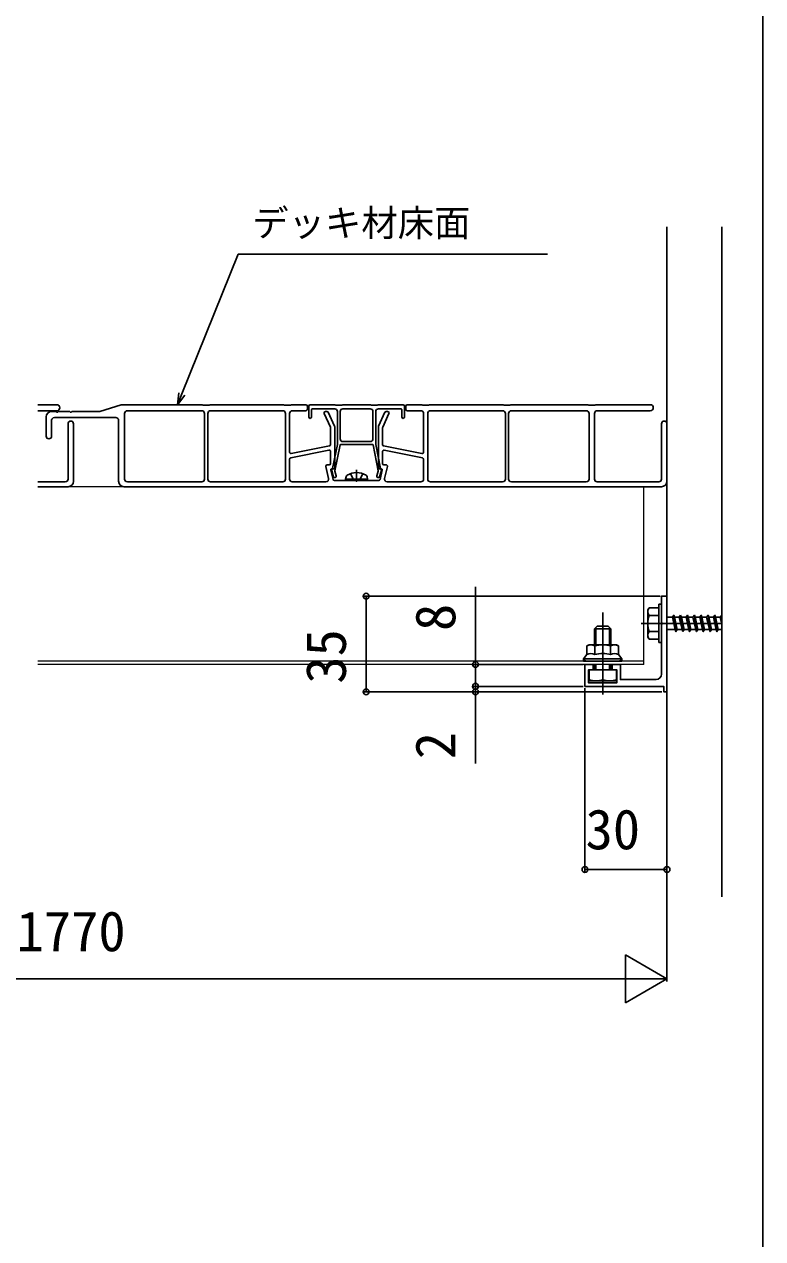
# Model space of a CAD drawing. Units: millimetres, scale not verified. Extents: x -875 to 875, y -1305 to 1297.
# Drawn here: x 605 to 875, y 540.3 to 984.4 of the extents above; entities that cross this region are included whole.
import ezdxf
from ezdxf.enums import TextEntityAlignment as Align

# ---------------------------------------------------------------- set-up
doc = ezdxf.new("R2010")
doc.units = ezdxf.units.MM
doc.header["$LTSCALE"] = 8
for name, color, linetype in [('0-2_YKK_11', 7, 'Continuous'), ('0-5_YKK_13', 4, 'Continuous'), ('0-6_YKK_D', 6, 'Continuous'), ('0-7_YKK_ZWAK', 7, 'Continuous'), ('0-8_YSS_K', 3, 'Continuous')]:
    doc.layers.add(name, color=color, linetype=linetype)
doc.layers.add('0-4_YKK_12', color=2, linetype='Continuous', lineweight=18)
doc.styles.add('ＭＳ ゴシック', font='')
doc.styles.get('ＭＳ ゴシック').set_extended_font_data('MS Gothic')

msp = doc.modelspace()

# ---------------------------------------------------------------- linework, layer by layer
at = {"layer": '0-2_YKK_11'}
for points in [[(840, 740.3), (840, 775.3), (838, 775.3), (838, 765.758), (838.12, 765.575), (838.12, 765.025), (838, 764.842), (838, 746.8)], [(836, 744.8), (823, 744.8), (823, 750.3), (820, 750.3), (820, 748.3), (821.7, 748.3), (821.7, 743.6), (811.3, 743.6), (811.3, 748.3), (813, 748.3), (813, 750.3), (810, 750.3), (810, 742.3), (838.8, 742.3), (838.8, 740.3), (840, 740.3)]]:
    msp.add_lwpolyline(points, dxfattribs=at)
msp.add_arc((836, 746.8), 2, 270.00001, 359.99999, dxfattribs=at)
at = {"layer": '0-4_YKK_12'}
for p, q in [((831.5, 815.3), (610, 815.3)), ((831.5, 750.3), (831.5, 815.3)), ((831.5, 751.5), (610, 751.5)), ((831.5, 750.3), (610, 750.3))]:
    msp.add_line(p, q, dxfattribs=at)
at = {"layer": '0-5_YKK_13'}
for p, q in [((616.9, 845.3), (610, 845.3)), ((640.427, 845.277), (632.573, 842.823)), ((669.927, 845.3), (640.576, 845.3)), ((670.43, 845.171), (670.07, 845.279)), ((672.427, 845.15), (670.573, 845.15)), ((672.93, 845.279), (672.57, 845.171)), ((699.677, 845.3), (673.073, 845.3)), ((700.18, 845.171), (699.82, 845.279)), ((702.177, 845.15), (700.323, 845.15)), ((702.68, 845.279), (702.32, 845.171)), ((708, 845.3), (702.823, 845.3)), ((708.5, 843.6), (708.5, 844.8)), ((709, 840.8), (709, 844.8)), ((709.5, 845.3), (718.427, 845.3)), ((718.57, 845.279), (718.93, 845.171)), ((719.073, 845.15), (720.927, 845.15)), ((721.07, 845.171), (721.43, 845.279)), ((721.573, 845.3), (731.427, 845.3)), ((731.57, 845.279), (731.93, 845.171)), ((732.073, 845.15), (733.927, 845.15)), ((734.07, 845.171), (734.43, 845.279)), ((734.573, 845.3), (743.5, 845.3)), ((744, 844.8), (744, 840.8)), ((744.5, 844.8), (744.5, 843.6)), ((750.177, 845.3), (745, 845.3)), ((750.68, 845.171), (750.32, 845.279)), ((752.677, 845.15), (750.823, 845.15)), ((753.18, 845.279), (752.82, 845.171)), ((779.927, 845.3), (753.323, 845.3)), ((780.43, 845.171), (780.07, 845.279)), ((782.427, 845.15), (780.573, 845.15)), ((782.93, 845.279), (782.57, 845.171)), ((810.927, 845.3), (783.073, 845.3)), ((811.43, 845.171), (811.07, 845.279)), ((813.427, 845.15), (811.573, 845.15)), ((813.93, 845.279), (813.57, 845.171)), ((833.9, 845.3), (814.073, 845.3)), ((610, 843.1), (616.9, 843.1)), ((613, 840.8), (613, 833.8)), ((616.48, 842.8), (615, 842.8)), ((615, 833.8), (615, 839.6)), ((616, 840.6), (638.5, 840.6)), ((621.48, 842.8), (617.52, 842.8)), ((632.424, 842.8), (622.52, 842.8)), ((639.5, 839.6), (639.5, 817.3)), ((641.7, 842.1), (641.7, 818.1)), ((669.9, 843.1), (642.7, 843.1)), ((670.9, 818.1), (670.9, 842.1)), ((672.1, 842.1), (672.1, 818.1)), ((699.5, 843.1), (673.1, 843.1)), ((700.5, 818.1), (700.5, 842.1)), ((702, 827.91), (702, 842.1)), ((703, 843.1), (708, 843.1)), ((710, 843.5), (710, 840.8)), ((718.5, 843.8), (710.3, 843.8)), ((714.674, 842.093), (716.955, 837.074)), ((715.678, 842.8), (715.129, 842.8)), ((718.455, 837.398), (716.133, 842.507)), ((719.5, 830.83), (719.5, 842.8)), ((720.5, 842.8), (720.5, 832.8)), ((732.5, 832.8), (732.5, 842.8)), ((733.5, 842.8), (733.5, 830.83)), ((742.7, 843.8), (734.5, 843.8)), ((736.867, 842.506), (734.545, 837.388)), ((736.045, 837.063), (738.327, 842.093)), ((737.871, 842.8), (737.322, 842.8)), ((743, 840.8), (743, 843.5)), ((745, 843.1), (750, 843.1)), ((751, 842.1), (751, 827.91)), ((752.5, 842.1), (752.5, 818.1)), ((779.9, 843.1), (753.5, 843.1)), ((780.9, 818.1), (780.9, 842.1)), ((782.1, 842.1), (782.1, 818.1)), ((810.5, 843.1), (783.1, 843.1)), ((811.5, 818.1), (811.5, 842.1)), ((813.5, 818.1), (813.5, 842.1)), ((814.5, 843.1), (833.9, 843.1)), ((621, 838.3), (621, 818.1)), ((623, 817.3), (623, 838.3)), ((717, 836.867), (717, 830.71)), ((718.5, 822.1), (718.5, 837.192)), ((734.5, 837.181), (734.5, 822.1)), ((736, 830.71), (736, 836.857)), ((838, 838.3), (838, 818.1)), ((840, 817.3), (840, 838.3)), ((717.737, 821.983), (719.494, 830.771)), ((720.472, 830.559), (718.579, 821.098)), ((732.234, 830.8), (720.766, 830.8)), ((721.5, 831.8), (731.5, 831.8)), ((734.421, 821.098), (732.528, 830.559)), ((733.506, 830.771), (735.263, 821.983)), ((716.402, 828.651), (702.402, 825.851)), ((716.598, 830.219), (702.598, 827.419)), ((717, 823.8), (717, 828.16)), ((736, 828.16), (736, 823.8)), ((750.402, 827.419), (736.402, 830.219)), ((750.598, 825.851), (736.598, 828.651)), ((702, 825.36), (702, 818.1)), ((716.284, 818.331), (715.248, 822.684)), ((715.734, 823.3), (716.5, 823.3)), ((717.38, 821.8), (718.2, 821.8)), ((734.8, 821.8), (735.62, 821.8)), ((736.5, 823.3), (737.266, 823.3)), ((737.752, 822.684), (736.716, 818.331)), ((751, 818.1), (751, 825.36)), ((717.909, 817.984), (717.088, 821.43)), ((718.12, 818.961), (717.414, 821.41)), ((725.98, 817.6), (718.395, 817.6)), ((718.585, 820.956), (719.08, 819.238)), ((722.5, 818.1), (722.641, 818.902)), ((730.5, 818.1), (722.5, 818.1)), ((722.5, 818.1), (722.588, 817.6)), ((730.412, 817.6), (722.588, 817.6)), ((726.5, 821.5), (726.5, 817.6)), ((734.605, 817.6), (727.02, 817.6)), ((730.5, 818.1), (730.359, 818.902)), ((730.5, 818.1), (730.412, 817.6)), ((733.92, 819.238), (734.415, 820.956)), ((735.586, 821.41), (734.88, 818.961)), ((735.912, 821.43), (735.091, 817.984)), ((620, 817.1), (610, 817.1)), ((610, 815.3), (621, 815.3)), ((641.5, 815.3), (838, 815.3)), ((642.7, 817.1), (669.9, 817.1)), ((673.1, 817.1), (699.5, 817.1)), ((703, 817.1), (715.311, 817.1)), ((737.689, 817.1), (750, 817.1)), ((753.5, 817.1), (779.9, 817.1)), ((783.1, 817.1), (810.5, 817.1)), ((837, 817.1), (814.5, 817.1)), ((816.5, 739.3), (816.5, 769.3)), ((833, 770.3), (833.433, 771.05)), ((833, 760.3), (833, 770.3)), ((837, 771.05), (833.431, 771.05)), ((837, 772.3), (837, 758.3)), ((837, 772.3), (838, 772.3)), ((837, 771.05), (837, 759.55)), ((838, 772.3), (838, 758.3)), ((830.5, 765.3), (860, 765.3)), ((837, 768.187), (833.447, 768.187)), ((840, 767.55), (842, 767.55)), ((842.5, 768.3), (843.25, 762.3)), ((842.75, 767.55), (843.75, 763.05)), ((842.75, 767.55), (844.5, 767.55)), ((844.5, 767.55), (845, 768.3)), ((844.5, 767.55), (845.5, 763.05)), ((845, 768.3), (845.75, 762.3)), ((845, 768.3), (845.25, 767.55)), ((845.25, 767.55), (846.25, 763.05)), ((845.25, 767.55), (847, 767.55)), ((847.5, 768.3), (848.25, 762.3)), ((847.75, 767.55), (849.5, 767.55)), ((847.75, 767.55), (848.75, 763.05)), ((850, 768.3), (850.75, 762.3)), ((850.25, 767.55), (852, 767.55)), ((850.25, 767.55), (851.25, 763.05)), ((852.5, 768.3), (853.25, 762.3)), ((852.75, 767.55), (854.5, 767.55)), ((852.75, 767.55), (853.75, 763.05)), ((855, 768.3), (855.75, 762.3)), ((855.25, 767.55), (857, 767.55)), ((855.25, 767.55), (856.25, 763.05)), ((857.5, 768.3), (858.25, 762.3)), ((857.75, 767.55), (859.5, 767.55)), ((857.75, 767.55), (858.75, 763.05)), ((859.5, 767.55), (860, 768.3)), ((859.5, 767.55), (860, 765.3)), ((819.5, 763.3), (813.5, 763.3)), ((814.04, 757.5), (814.04, 763.84)), ((818.96, 757.5), (818.96, 763.84)), ((833, 760.3), (833.433, 759.55)), ((833.431, 759.55), (837, 759.55)), ((837, 762.413), (833.447, 762.413)), ((843, 763.05), (840, 763.05)), ((845.5, 763.05), (843.75, 763.05)), ((845.5, 763.05), (845.75, 762.3)), ((845.75, 762.3), (846.25, 763.05)), ((848, 763.05), (846.25, 763.05)), ((850.5, 763.05), (848.75, 763.05)), ((853, 763.05), (851.25, 763.05)), ((855.5, 763.05), (853.75, 763.05)), ((858, 763.05), (856.25, 763.05)), ((860, 763.05), (858.75, 763.05)), ((811.5, 757.5), (810.726, 757.053)), ((810.726, 753.9), (810.726, 757.053)), ((821.5, 757.5), (811.5, 757.5)), ((813.613, 753.9), (813.613, 757.053)), ((819.387, 753.9), (819.387, 757.053)), ((821.5, 757.5), (822.274, 757.053)), ((822.274, 753.9), (822.274, 757.053)), ((837, 758.3), (838, 758.3)), ((809.5, 751.5), (809.5, 752.3)), ((823.5, 751.5), (809.5, 751.5)), ((823.5, 751.5), (823.5, 752.3)), ((813.5, 748.3), (813.5, 750.3)), ((814.04, 748.3), (814.04, 750.3)), ((816.5, 748.3), (816.5, 744.733)), ((818.96, 748.3), (818.96, 750.3)), ((819.5, 748.3), (819.5, 750.3))]:
    msp.add_line(p, q, dxfattribs=at)
for points in [[(731.5, 843.8), (726.5, 843.8), (721.5, 843.8)], [(724.242, 820.095), (725.355, 817.863), (725.849, 817.6)], [(728.758, 820.095), (727.645, 817.863), (727.151, 817.6)], [(813.5, 757.5), (813.5, 763.3), (814.5, 764.3)], [(819.5, 757.5), (819.5, 763.3), (818.5, 764.3), (814.5, 764.3)], [(842, 767.55), (842.5, 768.3), (842.75, 767.55)], [(842, 767.55), (843, 763.05), (843.25, 762.3), (843.75, 763.05)], [(847, 767.55), (847.5, 768.3), (847.75, 767.55)], [(847, 767.55), (848, 763.05), (848.25, 762.3), (848.75, 763.05)], [(849.5, 767.55), (850, 768.3), (850.25, 767.55)], [(849.5, 767.55), (850.5, 763.05), (850.75, 762.3), (851.25, 763.05)], [(852, 767.55), (852.5, 768.3), (852.75, 767.55)], [(852, 767.55), (853, 763.05), (853.25, 762.3), (853.75, 763.05)], [(854.5, 767.55), (855, 768.3), (855.25, 767.55)], [(854.5, 767.55), (855.5, 763.05), (855.75, 762.3), (856.25, 763.05)], [(857, 767.55), (857.5, 768.3), (857.75, 767.55)], [(857, 767.55), (858, 763.05), (858.25, 762.3), (858.75, 763.05)], [(816.5, 752.3), (809.5, 752.3), (810.726, 753.9)], [(816.5, 752.3), (823.5, 752.3), (822.274, 753.9)]]:
    msp.add_lwpolyline(points, dxfattribs=at)
msp.add_lwpolyline([(811.5, 748.3), (821.5, 748.3), (821.5, 744.3), (811.5, 744.3)], close=True, dxfattribs=at)
for centre, radius, start, end in [((616.9, 844.2), 1.1, 270, 90), ((640.576, 844.8), 0.5, 90, 107.35402), ((669.927, 844.8), 0.5, 73.30076, 90), ((670.573, 845.65), 0.5, 253.30076, 270), ((672.427, 845.65), 0.5, 270, 286.69924), ((673.073, 844.8), 0.5, 90, 106.69924), ((699.677, 844.8), 0.5, 73.30076, 90), ((700.323, 845.65), 0.5, 253.30076, 270), ((702.177, 845.65), 0.5, 270, 286.69924), ((702.823, 844.8), 0.5, 90, 106.69924), ((708, 844.8), 0.5, 0, 90), ((709.5, 844.8), 0.5, 90, 180), ((718.427, 844.8), 0.5, 73.30076, 90), ((719.073, 845.65), 0.5, 253.30076, 270), ((720.927, 845.65), 0.5, 270, 286.69924), ((721.573, 844.8), 0.5, 90, 106.69924), ((731.427, 844.8), 0.5, 73.30076, 90), ((732.073, 845.65), 0.5, 253.30076, 270), ((733.927, 845.65), 0.5, 270, 286.69924), ((734.573, 844.8), 0.5, 90, 106.69924), ((743.5, 844.8), 0.5, 0, 90), ((745, 844.8), 0.5, 90, 180), ((750.177, 844.8), 0.5, 73.30076, 90), ((750.823, 845.65), 0.5, 253.30076, 270), ((752.677, 845.65), 0.5, 270, 286.69924), ((753.323, 844.8), 0.5, 90, 106.69924), ((779.927, 844.8), 0.5, 73.30076, 90), ((780.573, 845.65), 0.5, 253.30076, 270), ((782.427, 845.65), 0.5, 270, 286.69924), ((783.073, 844.8), 0.5, 90, 106.69924), ((810.927, 844.8), 0.5, 73.30076, 90), ((811.573, 845.65), 0.5, 253.30076, 270), ((813.427, 845.65), 0.5, 270, 286.69924), ((814.073, 844.8), 0.5, 90, 106.69924), ((833.9, 844.2), 1.1, 270, 90), ((615, 840.8), 2, 90, 180), ((616, 839.6), 1, 90, 180), ((616.48, 842.5), 0.3, 30, 90), ((617, 842.8), 0.3, 210, 330), ((617.52, 842.5), 0.3, 90, 150), ((621.48, 842.5), 0.3, 30, 90), ((622, 842.8), 0.3, 210, 330), ((622.52, 842.5), 0.3, 90, 150), ((632.424, 843.3), 0.5, 270, 287.35402), ((638.5, 839.6), 1, 0, 90), ((642.7, 842.1), 1, 90, 180), ((669.9, 842.1), 1, 0, 90), ((673.1, 842.1), 1, 90, 180), ((699.5, 842.1), 1, 360, 90), ((703, 842.1), 1, 90, 180), ((708, 843.6), 0.5, 270, 0), ((709.5, 840.8), 0.5, 180, 270), ((709.5, 840.8), 0.5, 270, 0), ((710.3, 843.5), 0.3, 90, 180), ((715.129, 842.3), 0.5, 90, 204.44395), ((715.678, 842.3), 0.5, 24.44395, 90), ((718.5, 842.8), 1, 0, 90), ((721.5, 842.8), 1, 90, 180), ((731.5, 842.8), 1, 0, 90), ((734.5, 842.8), 1, 90, 180), ((737.322, 842.3), 0.5, 90, 155.5983), ((737.871, 842.3), 0.5, 335.5983, 90), ((742.7, 843.5), 0.3, 360, 90), ((743.5, 840.8), 0.5, 180, 270), ((743.5, 840.8), 0.5, 270, 0), ((745, 843.6), 0.5, 180, 270), ((750, 842.1), 1, 0, 90), ((753.5, 842.1), 1, 90, 180), ((779.9, 842.1), 1, 0, 90), ((783.1, 842.1), 1, 90, 180), ((810.5, 842.1), 1, 0, 90), ((814.5, 842.1), 1, 90, 180), ((622, 838.3), 1, 0, 180), ((716.5, 836.867), 0.5, 360, 24.44395), ((718, 837.192), 0.5, 0, 24.44395), ((735, 837.181), 0.5, 155.5983, 180), ((736.5, 836.857), 0.5, 155.5983, 180), ((839, 838.3), 1, 0, 180), ((614, 833.8), 1, 180, 0), ((716.5, 830.71), 0.5, 281.30993, 0), ((719.2, 830.83), 0.3, 348.69007, 0), ((720.766, 830.5), 0.3, 90, 168.69007), ((721.5, 832.8), 1, 180, 270), ((731.5, 832.8), 1, 270, 360), ((732.234, 830.5), 0.3, 11.30993, 90), ((733.8, 830.83), 0.3, 180, 191.30993), ((736.5, 830.71), 0.5, 180, 258.69007), ((702.5, 827.91), 0.5, 180, 281.30993), ((716.5, 828.16), 0.5, 0, 101.30993), ((736.5, 828.16), 0.5, 78.69007, 180), ((750.5, 827.91), 0.5, 258.69007, 0), ((702.5, 825.36), 0.5, 101.30993, 180), ((715.734, 822.8), 0.5, 90, 193.3925), ((716.5, 823.8), 0.5, 270, 0), ((717.38, 821.5), 0.3, 90, 193.3925), ((717.7, 821.5), 0.3, 114.827, 197.33887), ((717.442, 822.042), 0.3, 296.01796, 348.69007), ((718.2, 822.1), 0.3, 270, 0), ((734.8, 822.1), 0.3, 180, 270), ((735.558, 822.042), 0.3, 191.30993, 243.98204), ((735.3, 821.5), 0.3, 342.66113, 65.173), ((735.62, 821.5), 0.3, 346.6075, 90), ((736.5, 823.8), 0.5, 180, 270), ((737.266, 822.8), 0.5, 346.6075, 90), ((750.5, 825.36), 0.5, 0, 78.69007), ((620, 818.1), 1, 270, 0), ((621, 817.3), 2, 270, 0), ((641.5, 817.3), 2, 180, 270), ((642.7, 818.1), 1, 180, 270), ((669.9, 818.1), 1, 270, 0), ((673.1, 818.1), 1, 180, 270), ((699.5, 818.1), 1, 270, 360), ((703, 818.1), 1, 180, 270), ((715.311, 818.1), 1, 270, 13.3925), ((718.395, 818.1), 0.5, 193.3925, 270), ((718.6, 819.1), 0.5, 196.079, 16.079), ((718.874, 821.039), 0.3, 168.69007, 196.079), ((723.528, 818.746), 0.9, 122.05588, 170), ((726.5, 814), 6.5, 57.94412, 122.05588), ((724.75, 817.4), 0.2, 89.92103, 90), ((725.98, 817.3), 0.3, 30, 90), ((726.5, 817.6), 0.3, 210, 330), ((727.02, 817.3), 0.3, 90, 150), ((729.472, 818.746), 0.9, 10, 57.94412), ((734.4, 819.1), 0.5, 163.921, 343.921), ((734.126, 821.039), 0.3, 343.921, 11.30993), ((734.605, 818.1), 0.5, 270, 346.6075), ((737.689, 818.1), 1, 166.6075, 270), ((750, 818.1), 1, 270, 0), ((753.5, 818.1), 1, 180, 270), ((779.9, 818.1), 1, 270, 0), ((783.1, 818.1), 1, 180, 270), ((810.5, 818.1), 1, 270, 0), ((814.5, 818.1), 1, 180, 270), ((837, 818.1), 1, 270, 0), ((838, 817.3), 2, 270, 0), ((835.556, 769.63), 2.556, 146.25178, 214.38425), ((842.553, 765.3), 9.553, 162.41205, 197.58795), ((835.556, 760.97), 2.556, 145.61575, 213.74822), ((812.17, 754.944), 2.556, 55.61575, 124.38425), ((816.5, 747.947), 9.553, 90, 107.58795), ((816.5, 747.947), 9.553, 72.41205, 90), ((820.83, 754.944), 2.556, 55.61575, 124.38425), ((812.17, 751.791), 2.556, 55.61575, 124.38425), ((816.5, 744.793), 9.553, 90, 107.58795), ((816.5, 744.793), 9.553, 72.41205, 90), ((820.83, 751.791), 2.556, 55.61575, 124.38425), ((814, 751.733), 7.433, 250.34714, 289.65286), ((819, 751.733), 7.433, 250.34714, 289.65286)]:
    msp.add_arc(centre, radius, start, end, dxfattribs=at)
for centre, major_axis, start_param, end_param in [((811, 752.3), (1.5, 0), 3.1415927, 4.712389), ((822, 752.3), (-1.5, 0), 1.5707963, 3.1415927)]:
    msp.add_ellipse(centre, major_axis=major_axis, ratio=0.533333, start_param=start_param, end_param=end_param, dxfattribs=at)
at = {"layer": '0-6_YKK_D'}
for p, q in [((837.5, 775.3), (729, 775.3)), ((730, 775.3), (730, 740.3)), ((809.3, 750.3), (769, 750.3)), ((770, 742.3), (770, 746.6)), ((809.3, 742.3), (769, 742.3)), ((809.3, 742.3), (769, 742.3)), ((770, 742.3), (770, 740.3)), ((838.1, 740.3), (729, 740.3)), ((838.1, 740.3), (769, 740.3)), ((770, 740.3), (770, 714.109)), ((810, 741.6), (810, 674.3)), ((840, 739.6), (840, 674.3)), ((840, 739.6), (840, 634.3)), ((810, 675.3), (840, 675.3)), ((840, 635.3), (824.845, 644.05)), ((824.845, 644.05), (824.845, 626.55)), ((307.5, 635.3), (822.5, 635.3)), ((840, 635.3), (809.689, 635.3)), ((840, 635.3), (824.845, 626.55))]:
    msp.add_line(p, q, dxfattribs=at)
for points in [[(661, 845.3), (662.592, 849.24), (683.221, 900.3), (796.249, 900.3)], [(663.648, 848.814), (661, 845.3), (661.536, 849.667)], [(770, 742.3), (770, 750.3), (770, 778.718)]]:
    msp.add_lwpolyline(points, dxfattribs=at)
for centre in [(730, 775.3), (770, 750.3), (770, 742.3), (770, 742.3), (730, 740.3), (770, 740.3), (810, 675.3), (840, 675.3)]:
    msp.add_circle(centre, 1.075, dxfattribs=at)
at = {"layer": '0-7_YKK_ZWAK'}
msp.add_lwpolyline([(-875, -1304.7), (875, -1304.7), (875, 1245.3)], dxfattribs=at)
at = {"layer": '0-8_YSS_K'}
for p, q in [((840, 665.3), (840, 910.3)), ((860, 665.3), (860, 910.3))]:
    msp.add_line(p, q, dxfattribs=at)

# ---------------------------------------------------------------- texts
at = {"layer": '0-6_YKK_D', "style": 'ＭＳ ゴシック'}
for s, height, p in [('デッキ材床面', 9.751, (688.338, 903.962)), ('30', 14.66, (810.227, 678.3)), ('D＝870、1170、1470、1770', 14.66, (402.5, 641.027))]:
    msp.add_text(s, height=height, dxfattribs=at).set_placement(p, align=Align.BOTTOM_LEFT)
for s, p in [('8', (767, 762.536)), ('35', (727, 743.255)), ('2', (767, 715.632))]:
    msp.add_text(s, height=14.66, rotation=90, dxfattribs=at).set_placement(p, align=Align.BOTTOM_LEFT)

doc.saveas('drawing.dxf')
